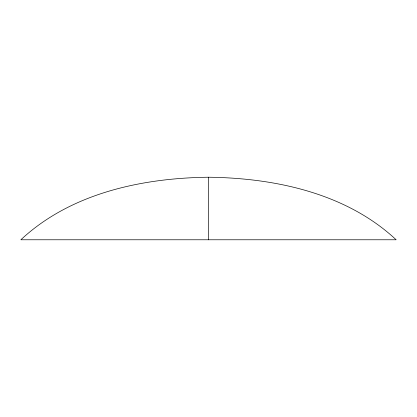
<?xml version="1.0" encoding="UTF-8"?>
<svg xmlns="http://www.w3.org/2000/svg" width="417" height="417" viewBox="0 0 417 417"><rect width="100%" height="100%" fill="white"/><g stroke="black" fill="none" stroke-linecap="round" stroke-linejoin="round"><path stroke-width="0.63" d="M208.5 177.225C142.056 178.023 70.781 193.134 20.85 239.775L396.15 239.775C346.219 193.134 274.944 178.023 208.5 177.225L208.5 239.775"/></g></svg>
